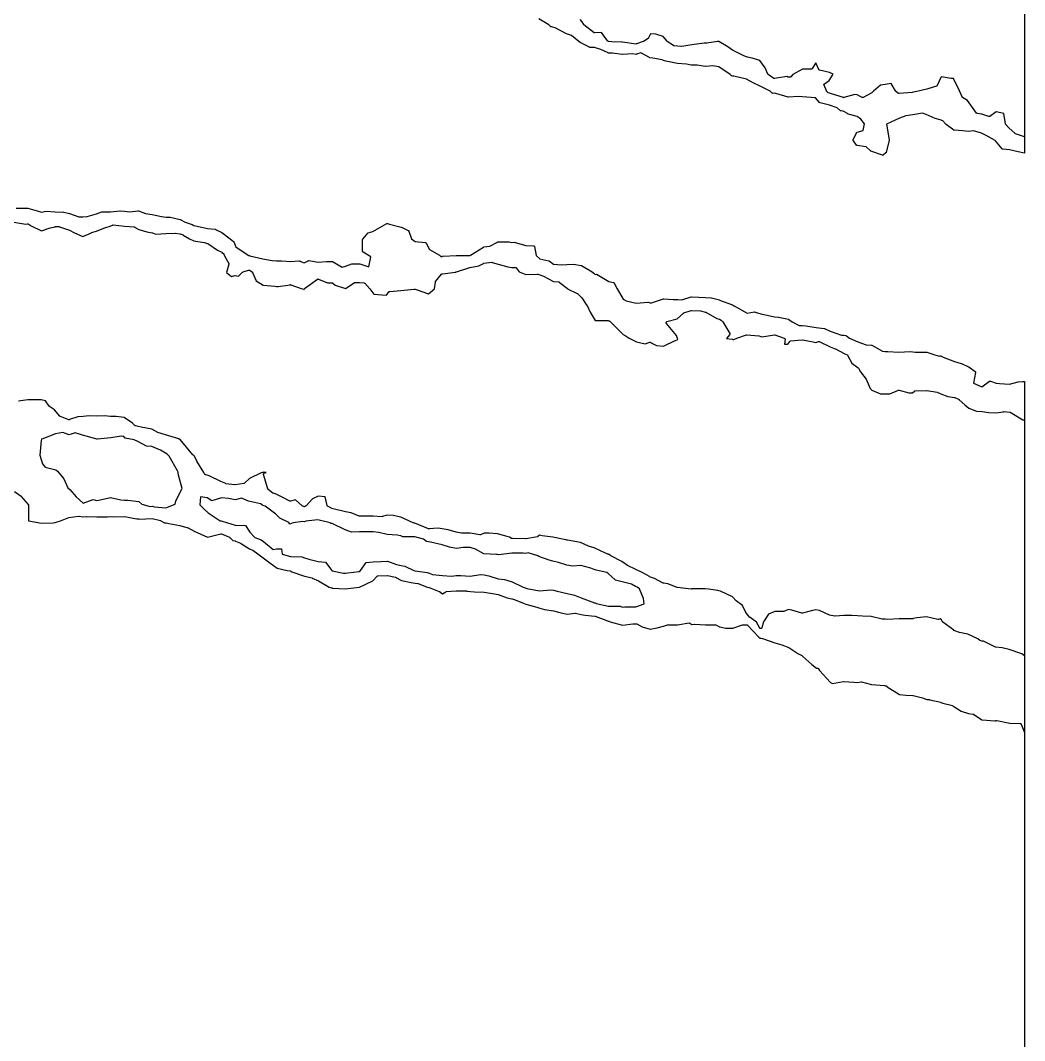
# Model space of a CAD drawing. Header units: millimetres. Extents: x 0 to 500, y 0 to 700.
# Drawn here: x 301.6 to 368.9, y 68.4 to 136.7 of the extents above; entities that cross this region are included whole.
import ezdxf

# ---------------------------------------------------------------- set-up
doc = ezdxf.new("R2010")
doc.units = ezdxf.units.MM
doc.layers.add('CORTE', color=1, linetype='Continuous')
doc.layers.add('GRABADO', color=5, linetype='Continuous')

msp = doc.modelspace()

# ---------------------------------------------------------------- linework, layer by layer
at = {"layer": 'CORTE'}
for points in [[(368.871, 155.878), (368.871, 127.812), (368.447, 127.9), (367.857, 128.022), (367.411, 128.077), (367.403, 128.079), (367.396, 128.081), (367.391, 128.084), (367.384, 128.087), (367.376, 128.094), (367.369, 128.1), (366.924, 128.635), (366.895, 128.667), (366.303, 129.002), (365.991, 129.148), (365.438, 129.295), (365.094, 129.263), (365.087, 129.263), (364.729, 129.296), (364.155, 129.349), (364.147, 129.35), (364.142, 129.352), (364.139, 129.353), (364.131, 129.356), (364.123, 129.361), (363.614, 129.736), (363.607, 129.742), (363.406, 129.983), (363.217, 130.035), (362.878, 130.129), (362.873, 130.131), (362.282, 130.396), (362.024, 130.493), (361.397, 130.373), (360.917, 130.304), (360.487, 130.163), (359.633, 129.744), (359.808, 128.695), (359.808, 128.693), (359.809, 128.684), (359.808, 128.67), (359.604, 127.858), (359.604, 127.856), (359.602, 127.848), (359.594, 127.834), (359.588, 127.827), (359.584, 127.822), (359.424, 127.695), (359.419, 127.692), (359.414, 127.689), (359.408, 127.686), (359.4, 127.683), (359.393, 127.682), (359.386, 127.68), (359.377, 127.68), (359.37, 127.681), (359.363, 127.682), (359.357, 127.684), (358.579, 127.951), (358.574, 127.953), (358.568, 127.956), (358.56, 127.961), (358.25, 128.227), (357.664, 128.327), (357.659, 128.329), (357.653, 128.331), (357.646, 128.334), (357.636, 128.339), (357.631, 128.344), (357.624, 128.349), (357.402, 128.641), (357.4, 128.645), (357.396, 128.651), (357.394, 128.656), (357.39, 128.666), (357.389, 128.679), (357.389, 128.689), (357.391, 128.703), (357.394, 128.712), (357.395, 128.714), (357.613, 129.177), (357.615, 129.181), (357.618, 129.186), (357.623, 129.191), (357.628, 129.197), (357.637, 129.204), (357.647, 129.21), (357.652, 129.212), (357.657, 129.214), (358.057, 129.325), (358.144, 129.777), (357.911, 130.08), (357.647, 130.258), (357.066, 130.433), (357.061, 130.435), (357.055, 130.437), (356.728, 130.615), (356.579, 130.64), (356.571, 130.641), (356.558, 130.647), (356.551, 130.651), (356.547, 130.653), (356.313, 130.841), (355.804, 131.015), (355.172, 131.189), (355.168, 131.19), (355.161, 131.193), (355.152, 131.198), (355.143, 131.205), (354.865, 131.524), (354.294, 131.555), (353.97, 131.573), (353.966, 131.573), (353.699, 131.617), (353.052, 131.559), (353.047, 131.559), (353.041, 131.559), (353.032, 131.56), (353.026, 131.562), (352.217, 131.814), (352.121, 131.819), (352.015, 131.813), (352.009, 131.813), (352, 131.814), (351.995, 131.815), (351.991, 131.816), (351.981, 131.819), (351.973, 131.824), (351.965, 131.829), (351.835, 131.957), (351.162, 132.288), (350.701, 132.514), (350.699, 132.515), (350.241, 132.777), (349.403, 132.968), (349.333, 132.977), (349.272, 132.985), (349.266, 132.986), (349.255, 132.989), (349.246, 132.993), (349.241, 132.997), (349.142, 133.07), (348.387, 133.587), (347.986, 133.656), (347.494, 133.621), (347.487, 133.621), (347.479, 133.622), (346.95, 133.696), (346.56, 133.696), (346.554, 133.697), (346.548, 133.698), (346.225, 133.775), (345.628, 133.818), (345.623, 133.818), (344.851, 133.982), (344.692, 134.016), (344.688, 134.017), (344.683, 134.018), (344.678, 134.021), (344.596, 134.061), (343.973, 134.168), (343.973, 134.168), (343.769, 134.205), (343.765, 134.206), (343.756, 134.209), (343.749, 134.212), (343.159, 134.53), (342.88, 134.432), (342.874, 134.43), (342.869, 134.43), (342.863, 134.429), (342.853, 134.429), (342.848, 134.429), (342.607, 134.465), (341.934, 134.417), (341.928, 134.417), (341.923, 134.418), (341.282, 134.508), (341.001, 134.517), (340.995, 134.518), (340.987, 134.519), (340.98, 134.522), (340.974, 134.524), (340.488, 134.76), (340.066, 134.882), (339.754, 134.895), (339.748, 134.896), (339.737, 134.898), (339.728, 134.902), (339.116, 135.217), (339.113, 135.218), (339.11, 135.22), (339.01, 135.295), (338.526, 135.692), (338.202, 135.801), (338.197, 135.802), (337.428, 136.208), (337.282, 136.247), (337.176, 136.268), (337.165, 136.272), (337.155, 136.278), (337.151, 136.28), (337.148, 136.283), (337.012, 136.405), (336.333, 136.813)], [(301.328, 124.128), (302.099, 124.128), (302.104, 124.128), (302.112, 124.127), (302.118, 124.125), (302.738, 123.94), (303.027, 123.853), (303.338, 123.919), (303.342, 123.92), (303.348, 123.92), (303.354, 123.92), (303.955, 123.879), (304.504, 123.86), (304.511, 123.86), (304.517, 123.858), (304.897, 123.767), (304.901, 123.766), (305.536, 123.537), (305.799, 123.537), (306.098, 123.572), (306.706, 123.747), (307.06, 123.882), (307.064, 123.884), (307.069, 123.885), (307.077, 123.886), (307.084, 123.887), (307.652, 123.887), (308.279, 123.955), (308.286, 123.955), (308.293, 123.955), (308.591, 123.915), (308.939, 123.884), (309.502, 123.943), (309.509, 123.943), (309.522, 123.942), (309.531, 123.94), (309.533, 123.939), (310.001, 123.768), (310.447, 123.709), (310.45, 123.708), (311.065, 123.571), (311.369, 123.528), (311.628, 123.515), (311.634, 123.515), (311.639, 123.514), (312.307, 123.368), (312.313, 123.366), (312.319, 123.364), (312.662, 123.195), (313.111, 123.039), (313.116, 123.037), (313.12, 123.035), (313.24, 122.965), (313.456, 122.927), (313.458, 122.926), (314.153, 122.754), (314.668, 122.711), (314.671, 122.711), (314.681, 122.709), (314.688, 122.706), (314.69, 122.705), (315.102, 122.503), (315.106, 122.501), (315.11, 122.498), (315.666, 122.073), (315.892, 121.893), (315.894, 121.891), (315.901, 121.885), (315.91, 121.872), (316.054, 121.541), (316.874, 120.966), (316.902, 120.951), (316.908, 120.952), (316.912, 120.953), (316.917, 120.953), (316.926, 120.953), (316.933, 120.952), (316.941, 120.95), (316.949, 120.947), (316.956, 120.943), (316.991, 120.922), (317.862, 120.738), (318.475, 120.608), (318.775, 120.589), (319.099, 120.589), (319.699, 120.553), (320.299, 120.589), (320.304, 120.589), (320.311, 120.588), (320.318, 120.587), (320.324, 120.585), (320.328, 120.584), (320.622, 120.458), (320.901, 120.601), (320.908, 120.604), (320.914, 120.606), (320.921, 120.607), (320.93, 120.608), (320.937, 120.608), (320.942, 120.608), (321.555, 120.512), (322.11, 120.541), (322.476, 120.56), (322.48, 120.56), (322.489, 120.559), (322.501, 120.556), (322.509, 120.553), (322.514, 120.55), (323.157, 120.182), (323.383, 120.236), (323.823, 120.395), (323.827, 120.396), (323.836, 120.398), (323.845, 120.399), (324.333, 120.399), (324.341, 120.398), (324.348, 120.397), (324.352, 120.396), (324.95, 120.19), (325.09, 120.866), (324.569, 121.179), (324.564, 121.183), (324.561, 121.185), (324.555, 121.191), (324.547, 121.202), (324.541, 121.215), (324.537, 121.229), (324.537, 121.238), (324.537, 122.017), (324.537, 122.026), (324.542, 122.043), (324.55, 122.058), (324.875, 122.447), (324.88, 122.454), (324.891, 122.463), (324.897, 122.466), (324.906, 122.471), (325.227, 122.572), (325.992, 123.008), (325.993, 123.008), (326.15, 123.092), (326.159, 123.096), (326.169, 123.098), (326.177, 123.099), (326.182, 123.099), (326.188, 123.099), (326.197, 123.098), (326.205, 123.096), (326.21, 123.095), (326.333, 123.045), (327.128, 122.854), (327.135, 122.852), (327.141, 122.85), (327.598, 122.63), (327.605, 122.627), (327.615, 122.62), (327.624, 122.611), (327.632, 122.599), (327.637, 122.589), (327.812, 122.063), (328.062, 121.902), (328.744, 121.815), (328.751, 121.813), (328.761, 121.81), (328.766, 121.808), (328.769, 121.806), (328.775, 121.803), (328.783, 121.797), (328.792, 121.788), (328.798, 121.78), (328.8, 121.776), (329.019, 121.36), (329.676, 120.965), (329.802, 120.875), (329.861, 120.902), (329.865, 120.904), (329.869, 120.905), (329.877, 120.907), (329.883, 120.907), (329.942, 120.91), (330.807, 120.95), (330.809, 120.95), (331.707, 120.95), (331.721, 120.954), (331.725, 120.955), (331.731, 120.957), (331.755, 120.968), (332.629, 121.516), (332.634, 121.519), (332.641, 121.522), (332.648, 121.524), (332.654, 121.525), (333.058, 121.589), (333.56, 121.856), (333.567, 121.86), (333.579, 121.863), (333.587, 121.864), (333.592, 121.864), (334.336, 121.864), (334.343, 121.864), (334.349, 121.863), (334.526, 121.82), (334.727, 121.836), (334.733, 121.836), (334.738, 121.836), (334.744, 121.835), (334.751, 121.834), (335.459, 121.631), (335.973, 121.602), (335.978, 121.601), (335.985, 121.6), (335.993, 121.598), (336, 121.594), (336.005, 121.592), (336.017, 121.584), (336.025, 121.575), (336.031, 121.567), (336.035, 121.558), (336.036, 121.557), (336.039, 121.549), (336.151, 120.944), (336.406, 120.74), (337.008, 120.606), (337.015, 120.604), (337.025, 120.6), (337.029, 120.597), (337.033, 120.595), (337.328, 120.383), (337.849, 120.32), (338.221, 120.347), (338.649, 120.377), (338.656, 120.377), (338.662, 120.376), (339.169, 120.289), (339.174, 120.288), (339.177, 120.287), (339.183, 120.285), (339.188, 120.282), (339.901, 119.855), (339.903, 119.853), (340.042, 119.756), (340.044, 119.754), (340.05, 119.75), (340.108, 119.687), (340.21, 119.7), (340.216, 119.7), (340.222, 119.7), (340.23, 119.699), (340.236, 119.697), (340.242, 119.696), (340.25, 119.692), (340.255, 119.69), (341.033, 119.202), (341.344, 119.137), (341.347, 119.137), (341.355, 119.134), (341.363, 119.13), (341.367, 119.127), (341.377, 119.12), (341.386, 119.109), (341.391, 119.102), (341.392, 119.099), (341.581, 118.715), (341.985, 118.029), (342.195, 117.923), (342.864, 117.751), (343.632, 117.817), (343.638, 117.818), (343.646, 117.817), (343.651, 117.816), (343.791, 117.788), (343.893, 117.788), (344.687, 118.055), (344.694, 118.057), (344.703, 118.058), (344.71, 118.059), (344.716, 118.059), (345.342, 117.998), (345.635, 118.014), (345.638, 118.014), (345.642, 118.014), (345.913, 117.985), (346.544, 118.174), (346.549, 118.175), (346.557, 118.176), (346.564, 118.176), (347.063, 118.158), (347.491, 118.142), (347.492, 118.142), (347.887, 118.112), (347.892, 118.111), (347.898, 118.11), (348.436, 117.972), (348.44, 117.971), (349.305, 117.637), (349.309, 117.635), (349.361, 117.607), (349.366, 117.604), (349.372, 117.599), (349.376, 117.595), (349.383, 117.595), (349.39, 117.595), (349.397, 117.593), (349.405, 117.592), (349.413, 117.588), (349.417, 117.586), (350.283, 117.085), (350.791, 117.169), (350.797, 117.169), (350.802, 117.169), (350.807, 117.169), (350.815, 117.168), (350.82, 117.167), (351.214, 117.048), (351.827, 116.901), (352.131, 116.844), (352.377, 116.828), (352.382, 116.828), (353.064, 116.683), (353.072, 116.682), (353.078, 116.679), (353.083, 116.676), (353.089, 116.673), (353.306, 116.52), (353.764, 116.258), (353.972, 116.266), (353.977, 116.266), (354.219, 116.248), (354.222, 116.247), (354.91, 116.129), (355.456, 116.073), (355.464, 116.071), (355.472, 116.069), (355.476, 116.067), (355.856, 115.881), (356.605, 115.615), (356.76, 115.606), (356.904, 115.588), (356.91, 115.587), (356.918, 115.585), (356.923, 115.583), (356.93, 115.58), (356.939, 115.574), (357.138, 115.409), (357.706, 115.164), (358.255, 114.979), (358.615, 114.95), (358.622, 114.949), (358.634, 114.946), (359.362, 114.538), (359.534, 114.515), (359.712, 114.527), (359.717, 114.527), (360.458, 114.472), (361.199, 114.527), (361.204, 114.527), (361.21, 114.527), (361.215, 114.526), (361.394, 114.494), (361.535, 114.485), (362.313, 114.485), (362.318, 114.485), (362.328, 114.484), (362.334, 114.482), (362.851, 114.305), (363.165, 114.218), (363.227, 114.228), (363.233, 114.228), (363.241, 114.228), (363.248, 114.228), (363.255, 114.226), (363.266, 114.223), (363.275, 114.218), (363.407, 114.137), (364.187, 113.849), (364.627, 113.727), (364.631, 113.726), (364.638, 113.724), (365.124, 113.496), (365.127, 113.494), (365.132, 113.491), (365.558, 113.179), (365.566, 113.173), (365.571, 113.165), (365.579, 113.153), (365.586, 113.132), (365.586, 113.115), (365.457, 112.393), (366.007, 112.146), (366.518, 112.529), (366.523, 112.532), (366.53, 112.536), (366.537, 112.538), (366.542, 112.54), (366.551, 112.542), (366.559, 112.543), (366.566, 112.543), (366.573, 112.542), (366.581, 112.54), (366.959, 112.397), (367.195, 112.382), (367.862, 112.34), (368.443, 112.487), (368.447, 112.488), (368.452, 112.488), (368.721, 112.503), (368.721, 112.503), (368.794, 112.507), (368.794, 112.507), (368.871, 112.511), (368.871, 112.437), (368.871, 112.437), (368.871, 112.432), (368.871, 110.453), (368.871, 108.122), (368.871, 105.756), (368.871, 102.717), (368.871, 101.236), (368.871, 99.115), (368.871, 96.707), (368.871, 94.765), (368.871, 93.144), (368.871, 92.917), (368.871, 92.917), (368.871, 92.869), (368.871, 92.869), (368.871, 92.753), (368.871, 92.753), (368.871, 92.342), (368.871, 91.516), (368.871, 90.473), (368.871, 89.136), (368.871, 87.92), (368.871, 86.601), (368.871, 85.622), (368.871, 84.882), (368.871, 84.219), (368.871, 52.336)]]:
    msp.add_lwpolyline(points, dxfattribs=at)
for points in [[(303.028, 108.644), (303.013, 108.561), (302.91, 107.571), (303.092, 106.99), (303.275, 106.769), (303.983, 106.6), (304.112, 106.507), (304.533, 106), (304.789, 105.387), (304.93, 105.274), (305.344, 104.777), (305.82, 104.37), (306.483, 104.597), (306.73, 104.543), (306.956, 104.592), (307.656, 104.745), (308.353, 104.593), (308.587, 104.565), (308.806, 104.565), (309.539, 104.467), (309.752, 104.297), (310.312, 104.147), (310.443, 104.156), (310.608, 104.111), (311.351, 104.05), (311.98, 104.284), (312.018, 104.49), (312.221, 104.917), (312.461, 105.35), (312.215, 106.235), (312.176, 106.402), (312.178, 106.437), (312.139, 106.515), (311.583, 107.516), (311.438, 107.647), (311.324, 107.711), (310.99, 107.901), (310.416, 108.16), (310.069, 108.186), (309.475, 108.483), (309.234, 108.603), (308.642, 108.722), (308.546, 108.819), (308.371, 108.852), (307.666, 108.731), (306.782, 108.656), (306.727, 108.651), (306.663, 108.662), (305.782, 108.926), (305.279, 109.077), (304.876, 108.938), (304.45, 109.103), (303.972, 108.995), (303.051, 108.65), (303.042, 108.662), (303.028, 108.644)], [(342.104, 97.418), (342.845, 97.418), (343.391, 97.61), (343.347, 97.976), (343.079, 98.619), (342.916, 98.721), (342.82, 98.774), (342.548, 98.938), (341.914, 99.09), (341.464, 99.198), (340.962, 99.68), (340.898, 99.71), (340.179, 99.861), (340.05, 99.925), (339.816, 99.999), (339.145, 100.178), (338.585, 100.141), (338.208, 100.201), (337.645, 100.381), (337.281, 100.475), (337.04, 100.537), (336.344, 100.794), (336.28, 100.823), (335.622, 101.031), (335.453, 100.996), (335.291, 101.003), (334.525, 101.003), (333.646, 100.89), (333.578, 100.916), (333.505, 100.92), (332.646, 100.975), (332.098, 101.286), (331.732, 101.381), (331.277, 101.381), (330.813, 101.328), (330.359, 101.406), (329.868, 101.561), (329.093, 101.757), (328.954, 101.777), (328.813, 101.786), (328.617, 101.937), (328.026, 102.097), (327.231, 102.097), (327.085, 102.169), (326.86, 102.218), (326.172, 102.261), (325.632, 102.397), (325.253, 102.441), (324.333, 102.441), (323.792, 102.41), (323.374, 102.577), (322.49, 103.001), (322.478, 103.004), (322.418, 102.991), (322.358, 103.049), (321.547, 103.254), (320.736, 103.151), (320.628, 103.101), (320.536, 103.136), (319.883, 103.044), (319.672, 102.959), (319.602, 103.058), (318.984, 103.363), (318.723, 103.628), (318.001, 104.161), (317.853, 104.214), (317.805, 104.252), (317.693, 104.31), (316.897, 104.501), (316.434, 104.686), (315.995, 104.581), (315.557, 104.665), (315.075, 104.715), (314.437, 104.515), (314.115, 104.726), (313.685, 104.773), (313.637, 104.257), (313.932, 103.968), (314.188, 103.716), (315.001, 103.184), (315.048, 103.167), (315.073, 103.174), (315.121, 103.153), (316.006, 102.888), (316.684, 102.859), (316.978, 102.425), (317.329, 102.068), (317.737, 101.895), (317.891, 101.781), (318.551, 101.263), (318.767, 101.296), (319.112, 101.296), (319.153, 100.952), (319.711, 100.79), (320.466, 100.759), (320.647, 100.692), (320.935, 100.617), (321.565, 100.453), (322.049, 100.402), (322.483, 99.838), (322.507, 99.823), (323.259, 99.672), (323.401, 99.666), (323.538, 99.684), (324.306, 99.787), (324.396, 99.839), (324.777, 100.379), (325.251, 100.43), (325.754, 100.458), (326.195, 100.482), (326.8, 100.251), (327.124, 100.186), (327.37, 100.137), (327.96, 99.853), (328.049, 99.835), (328.868, 99.719), (328.99, 99.674), (329.208, 99.583), (329.895, 99.505), (330.49, 99.471), (330.811, 99.517), (331.114, 99.503), (331.738, 99.473), (332.427, 99.572), (332.678, 99.558), (332.995, 99.485), (333.609, 99.293), (334.03, 99.249), (334.548, 99.094), (335.285, 98.74), (335.43, 98.688), (335.471, 98.671), (335.54, 98.652), (336.377, 98.485), (337.149, 98.562), (337.318, 98.53), (337.56, 98.453), (338.241, 98.309), (338.727, 98.206), (339.18, 98.025), (340.064, 97.672), (340.079, 97.67), (340.143, 97.677), (340.185, 97.627), (341.013, 97.449), (341.792, 97.449), (341.939, 97.39), (342.104, 97.418)]]:
    msp.add_lwpolyline(points, close=True, dxfattribs=at)
at = {"layer": 'GRABADO'}
for points in [[(368.871, 155.971), (368.871, 128.904), (368.259, 129.108), (368.251, 129.111), (368.241, 129.116), (368.238, 129.119), (368.234, 129.122), (367.816, 129.508), (367.601, 129.746), (367.598, 129.749), (367.592, 129.757), (367.586, 129.77), (367.583, 129.781), (367.488, 130.467), (366.96, 130.573), (366.533, 130.274), (366.529, 130.272), (366.522, 130.268), (366.513, 130.265), (366.508, 130.264), (366.5, 130.262), (366.492, 130.262), (366.485, 130.262), (366.475, 130.264), (366.47, 130.265), (365.998, 130.418), (365.701, 130.473), (365.696, 130.474), (365.69, 130.476), (365.682, 130.479), (365.673, 130.484), (365.664, 130.491), (365.657, 130.499), (365.391, 130.863), (365.039, 131.347), (364.708, 131.545), (364.702, 131.549), (364.696, 131.555), (364.693, 131.558), (364.689, 131.562), (364.685, 131.568), (364.682, 131.573), (364.68, 131.579), (364.509, 131.988), (364.116, 132.813), (363.96, 132.813), (363.954, 132.813), (363.95, 132.813), (363.282, 132.927), (363.016, 132.336), (363.013, 132.329), (363.006, 132.319), (363.001, 132.313), (362.992, 132.305), (362.98, 132.299), (362.974, 132.296), (362.971, 132.295), (362.332, 132.103), (362.33, 132.103), (361.649, 131.949), (361.649, 131.949), (361.438, 131.904), (361.409, 131.896), (361.406, 131.895), (361.346, 131.881), (361.341, 131.88), (360.463, 131.805), (360.457, 131.805), (360.451, 131.805), (360.445, 131.806), (360.436, 131.808), (360.43, 131.811), (360.425, 131.813), (360.42, 131.816), (360.416, 131.818), (360.233, 131.959), (360.224, 131.966), (360.215, 131.978), (359.939, 132.475), (359.543, 132.419), (359.211, 132.372), (358.745, 131.965), (358.657, 131.871), (358.648, 131.864), (358.642, 131.86), (358.051, 131.546), (358.046, 131.543), (358.039, 131.54), (358.032, 131.539), (358.027, 131.538), (358.021, 131.538), (358.012, 131.538), (358.003, 131.539), (357.997, 131.541), (357.993, 131.542), (357.988, 131.544), (357.654, 131.708), (357.512, 131.739), (356.771, 131.529), (356.768, 131.528), (356.761, 131.527), (356.751, 131.527), (356.743, 131.528), (356.738, 131.529), (356.734, 131.53), (355.948, 131.779), (355.947, 131.779), (355.804, 131.828), (355.722, 131.851), (355.713, 131.854), (355.707, 131.858), (355.701, 131.862), (355.693, 131.868), (355.69, 131.872), (355.602, 131.972), (355.599, 131.977), (355.596, 131.982), (355.593, 131.988), (355.44, 132.374), (355.438, 132.378), (355.436, 132.386), (355.436, 132.398), (355.436, 132.41), (355.44, 132.425), (355.448, 132.439), (355.453, 132.446), (355.458, 132.452), (355.465, 132.458), (355.468, 132.46), (355.772, 132.668), (356.052, 133.101), (355.802, 133.223), (355.144, 133.367), (355.137, 133.368), (355.127, 133.372), (355.121, 133.376), (355.116, 133.379), (355.114, 133.38), (355.106, 133.386), (355.097, 133.398), (355.092, 133.406), (354.889, 133.866), (354.643, 133.473), (354.638, 133.465), (354.628, 133.456), (354.616, 133.448), (354.603, 133.443), (354.596, 133.441), (354.59, 133.44), (354.582, 133.439), (353.994, 133.439), (353.35, 133.071), (353.221, 132.931), (353.213, 132.924), (353.207, 132.92), (353.201, 132.917), (353.193, 132.914), (353.186, 132.912), (353.181, 132.911), (353.055, 132.895), (353.05, 132.895), (353.045, 132.895), (353.036, 132.895), (353.023, 132.898), (352.939, 132.935), (352.131, 132.806), (352.125, 132.805), (352.119, 132.805), (352.114, 132.806), (352.104, 132.807), (352.093, 132.811), (352.084, 132.815), (352.079, 132.818), (351.708, 133.071), (351.703, 133.074), (351.695, 133.082), (351.69, 133.09), (351.687, 133.095), (351.685, 133.1), (351.495, 133.532), (351.149, 134.016), (350.635, 134.17), (350.309, 134.238), (350.304, 134.24), (350.296, 134.243), (350.239, 134.272), (350.126, 134.311), (350.121, 134.313), (349.305, 134.716), (349.3, 134.72), (349.001, 134.931), (348.402, 135.29), (348.395, 135.294), (348.394, 135.296), (348.316, 135.281), (348.314, 135.28), (347.579, 135.182), (347.576, 135.182), (347.494, 135.177), (347.489, 135.176), (347.481, 135.177), (347.413, 135.186), (346.574, 135.06), (345.913, 134.961), (345.907, 134.96), (345.901, 134.96), (345.632, 134.971), (345.629, 134.972), (345.392, 135.002), (345.388, 135.003), (345.383, 135.004), (345.378, 135.006), (345.37, 135.009), (345.365, 135.013), (344.939, 135.294), (344.933, 135.298), (344.929, 135.303), (344.927, 135.305), (344.667, 135.618), (344.182, 135.776), (343.826, 135.809), (343.674, 135.527), (343.672, 135.524), (343.667, 135.517), (343.658, 135.508), (343.652, 135.503), (343.341, 135.29), (343.336, 135.287), (343.331, 135.285), (342.879, 135.126), (342.875, 135.125), (342.868, 135.124), (342.86, 135.123), (342.855, 135.123), (342.85, 135.123), (341.948, 135.255), (341.934, 135.254), (341.927, 135.254), (341.922, 135.255), (341.906, 135.257), (341.231, 135.279), (340.996, 135.301), (340.991, 135.302), (340.983, 135.303), (340.976, 135.306), (340.971, 135.308), (340.965, 135.312), (340.958, 135.317), (340.95, 135.324), (340.946, 135.329), (340.546, 135.883), (340.08, 135.863), (340.074, 135.863), (340.066, 135.864), (340.06, 135.866), (340.053, 135.868), (340.045, 135.871), (340.04, 135.874), (340.035, 135.877), (339.361, 136.407), (339.355, 136.412), (339.35, 136.418), (339.346, 136.423), (339.242, 136.605), (339.103, 136.772)], [(301.181, 123.182), (301.973, 123.055), (302.083, 123.08), (302.088, 123.081), (302.096, 123.082), (302.103, 123.082), (302.111, 123.081), (302.118, 123.079), (302.125, 123.077), (302.132, 123.074), (302.137, 123.071), (302.343, 122.941), (303.029, 122.603), (303.6, 122.804), (303.604, 122.805), (303.936, 122.885), (303.942, 122.886), (303.948, 122.886), (304.214, 122.886), (304.221, 122.886), (304.23, 122.884), (304.235, 122.883), (304.903, 122.654), (304.908, 122.652), (305.241, 122.481), (305.803, 122.235), (306.371, 122.483), (306.375, 122.484), (306.705, 122.583), (307.327, 122.832), (307.331, 122.833), (307.63, 122.919), (307.795, 122.994), (307.799, 122.996), (307.803, 122.997), (307.812, 122.999), (307.825, 123), (307.831, 123), (308.589, 122.914), (309.236, 122.866), (309.241, 122.865), (309.249, 122.863), (309.254, 122.862), (309.261, 122.859), (309.539, 122.7), (310.085, 122.529), (310.45, 122.463), (310.454, 122.462), (310.695, 122.39), (311.358, 122.421), (311.986, 122.45), (311.991, 122.45), (311.997, 122.449), (312.303, 122.402), (312.309, 122.4), (312.517, 122.328), (312.521, 122.326), (312.526, 122.324), (312.948, 122.08), (313.238, 121.929), (313.93, 121.818), (313.933, 121.818), (314.162, 121.759), (314.168, 121.757), (314.173, 121.754), (314.176, 121.753), (314.18, 121.75), (314.816, 121.315), (315.103, 121.167), (315.108, 121.164), (315.113, 121.161), (315.215, 121.079), (315.22, 121.074), (315.225, 121.068), (315.232, 121.059), (315.235, 121.052), (315.285, 120.936), (315.567, 120.418), (315.568, 120.415), (315.573, 120.404), (315.576, 120.388), (315.576, 120.372), (315.574, 120.362), (315.423, 119.819), (315.75, 119.557), (315.981, 119.603), (315.987, 119.604), (315.993, 119.604), (315.999, 119.604), (316.005, 119.603), (316.23, 119.558), (316.502, 119.844), (316.505, 119.846), (316.513, 119.853), (316.522, 119.858), (316.527, 119.861), (316.533, 119.863), (316.901, 119.969), (316.907, 119.971), (316.912, 119.971), (316.917, 119.972), (316.925, 119.972), (316.935, 119.97), (316.94, 119.969), (316.946, 119.967), (316.954, 119.963), (317.129, 119.855), (317.131, 119.854), (317.141, 119.846), (317.152, 119.834), (317.157, 119.825), (317.412, 119.25), (317.871, 118.957), (318.663, 118.893), (318.775, 118.884), (318.875, 118.884), (319.689, 118.999), (319.694, 119), (319.703, 119), (319.709, 118.999), (319.715, 118.998), (319.722, 118.996), (320.419, 118.75), (320.599, 118.687), (320.603, 118.685), (320.608, 118.683), (320.616, 118.678), (320.62, 118.696), (320.621, 118.7), (320.623, 118.708), (320.629, 118.718), (320.634, 118.726), (320.639, 118.732), (320.645, 118.737), (321.51, 119.367), (321.518, 119.372), (321.526, 119.375), (321.533, 119.378), (321.541, 119.379), (321.548, 119.38), (321.554, 119.38), (321.56, 119.379), (321.568, 119.378), (321.574, 119.376), (321.579, 119.375), (322.195, 119.111), (322.474, 119.13), (322.48, 119.131), (322.49, 119.13), (322.499, 119.128), (322.504, 119.126), (322.51, 119.124), (322.518, 119.119), (322.523, 119.116), (322.704, 118.975), (323.392, 118.75), (323.393, 118.749), (323.969, 119.126), (323.975, 119.13), (323.983, 119.134), (323.989, 119.136), (323.996, 119.137), (324.001, 119.138), (324.008, 119.139), (324.333, 119.139), (324.639, 119.117), (324.645, 119.116), (324.652, 119.115), (324.661, 119.112), (324.671, 119.107), (324.676, 119.103), (324.683, 119.099), (325.029, 118.727), (325.297, 118.363), (325.827, 118.32), (326.146, 118.295), (326.3, 118.517), (326.305, 118.521), (326.309, 118.526), (326.318, 118.532), (326.326, 118.537), (326.332, 118.539), (326.338, 118.541), (326.346, 118.543), (326.351, 118.544), (327.102, 118.602), (327.988, 118.705), (327.994, 118.705), (328, 118.705), (328.045, 118.701), (328.051, 118.7), (328.057, 118.698), (328.062, 118.697), (328.131, 118.668), (328.946, 118.382), (329.342, 118.718), (329.409, 119.176), (329.41, 119.182), (329.413, 119.192), (329.417, 119.202), (329.423, 119.211), (329.829, 119.698), (329.834, 119.706), (329.849, 119.717), (329.86, 119.722), (329.867, 119.725), (329.875, 119.726), (329.88, 119.727), (330.76, 119.832), (330.77, 119.84), (330.772, 119.841), (330.782, 119.848), (330.787, 119.85), (330.792, 119.853), (330.813, 119.861), (330.816, 119.862), (331.721, 120.141), (331.725, 120.142), (332.31, 120.263), (332.635, 120.424), (332.642, 120.428), (332.651, 120.43), (332.655, 120.431), (333.186, 120.497), (333.191, 120.497), (333.198, 120.497), (333.206, 120.496), (333.212, 120.495), (333.615, 120.379), (334.263, 120.194), (334.525, 120.145), (334.763, 120.16), (334.768, 120.16), (334.774, 120.159), (334.782, 120.158), (334.788, 120.156), (334.794, 120.154), (334.802, 120.15), (334.807, 120.147), (334.814, 120.142), (334.821, 120.135), (334.825, 120.13), (334.827, 120.126), (335.01, 119.852), (335.46, 119.672), (336.237, 119.703), (336.243, 119.703), (336.251, 119.702), (336.258, 119.7), (336.262, 119.699), (336.398, 119.647), (336.645, 119.566), (336.648, 119.565), (336.651, 119.564), (337.321, 119.219), (337.672, 119.189), (337.676, 119.189), (337.682, 119.188), (337.691, 119.184), (337.698, 119.181), (337.701, 119.179), (337.706, 119.176), (338.252, 118.739), (338.264, 118.73), (338.914, 118.418), (338.919, 118.415), (338.928, 118.409), (339.207, 118.12), (339.211, 118.115), (339.563, 117.608), (339.566, 117.602), (339.773, 117.157), (340.12, 116.601), (340.948, 116.601), (340.954, 116.601), (340.96, 116.6), (340.968, 116.598), (340.974, 116.596), (341.029, 116.574), (341.058, 116.566), (341.063, 116.565), (341.071, 116.561), (341.08, 116.556), (341.087, 116.55), (341.128, 116.509), (341.976, 115.661), (342.116, 115.591), (342.12, 115.589), (342.393, 115.41), (342.883, 115.175), (343.459, 115.037), (343.762, 115.138), (343.767, 115.14), (343.775, 115.141), (343.781, 115.142), (343.79, 115.142), (343.799, 115.14), (343.806, 115.139), (343.812, 115.136), (343.817, 115.134), (344.219, 114.922), (344.696, 114.884), (345.477, 115.259), (345.481, 115.26), (345.611, 115.308), (345.635, 115.317), (345.637, 115.337), (345.62, 115.389), (345.568, 115.587), (344.886, 116.406), (344.879, 116.413), (344.873, 116.425), (344.87, 116.433), (344.867, 116.445), (344.866, 116.456), (344.867, 116.468), (344.871, 116.482), (344.876, 116.494), (344.882, 116.502), (344.889, 116.511), (344.9, 116.519), (344.908, 116.524), (344.915, 116.527), (344.92, 116.528), (345.6, 116.714), (346.035, 117.093), (346.044, 117.099), (346.053, 117.104), (346.057, 117.105), (346.541, 117.26), (346.547, 117.261), (346.553, 117.262), (346.56, 117.263), (346.565, 117.263), (347.157, 117.239), (347.164, 117.239), (347.508, 117.16), (347.513, 117.158), (347.519, 117.156), (347.523, 117.154), (348.265, 116.743), (348.442, 116.68), (348.443, 116.679), (348.448, 116.677), (348.541, 116.627), (348.544, 116.625), (348.55, 116.621), (348.556, 116.616), (348.559, 116.613), (348.652, 116.508), (348.658, 116.503), (349.121, 115.724), (349.127, 115.71), (349.128, 115.701), (349.129, 115.691), (349.127, 115.676), (349.124, 115.666), (349.12, 115.657), (349.118, 115.652), (349.117, 115.651), (349.114, 115.646), (348.909, 115.4), (349.294, 115.346), (349.298, 115.345), (349.303, 115.344), (349.309, 115.342), (349.357, 115.321), (349.408, 115.321), (349.601, 115.414), (349.605, 115.415), (350.246, 115.635), (350.252, 115.637), (350.259, 115.638), (350.266, 115.638), (350.273, 115.638), (351.077, 115.569), (351.084, 115.568), (351.092, 115.566), (351.216, 115.525), (351.273, 115.509), (352.112, 115.63), (352.117, 115.631), (352.125, 115.631), (352.131, 115.63), (352.138, 115.629), (352.143, 115.628), (352.776, 115.415), (352.781, 115.413), (352.788, 115.409), (352.792, 115.407), (352.799, 115.402), (352.806, 115.394), (352.808, 115.392), (352.813, 115.386), (352.818, 115.376), (352.823, 115.364), (352.825, 115.35), (352.825, 115.34), (352.785, 115.003), (353.009, 115.003), (353.147, 115.195), (353.149, 115.198), (353.156, 115.207), (353.165, 115.214), (353.172, 115.218), (353.181, 115.222), (353.189, 115.225), (353.195, 115.226), (353.199, 115.227), (353.969, 115.304), (353.974, 115.304), (353.981, 115.304), (353.987, 115.303), (354.7, 115.16), (354.893, 115.122), (355.062, 115.189), (355.065, 115.19), (355.071, 115.192), (355.08, 115.194), (355.088, 115.194), (355.095, 115.194), (355.103, 115.193), (355.109, 115.191), (355.115, 115.189), (355.12, 115.187), (355.856, 114.827), (356.188, 114.709), (356.191, 114.708), (356.198, 114.705), (356.785, 114.382), (356.985, 114.302), (356.991, 114.299), (356.996, 114.296), (357.002, 114.292), (357.009, 114.286), (357.018, 114.276), (357.293, 113.748), (357.723, 113.426), (357.729, 113.422), (357.737, 113.412), (357.742, 113.406), (357.889, 113.164), (358.258, 112.677), (358.262, 112.671), (358.265, 112.665), (358.266, 112.662), (358.52, 112.053), (358.648, 111.926), (359.215, 111.686), (359.849, 111.686), (360.433, 111.933), (360.438, 111.935), (360.441, 111.936), (360.449, 111.937), (360.457, 111.938), (360.465, 111.938), (360.473, 111.936), (360.477, 111.935), (361.119, 111.754), (361.358, 111.754), (361.502, 111.869), (361.508, 111.874), (361.516, 111.878), (361.521, 111.88), (361.527, 111.883), (361.533, 111.884), (361.541, 111.886), (361.546, 111.886), (362.31, 111.913), (362.316, 111.913), (362.322, 111.912), (363.011, 111.791), (363.015, 111.79), (363.019, 111.788), (363.265, 111.687), (363.731, 111.513), (364.175, 111.444), (364.183, 111.442), (364.192, 111.439), (364.195, 111.438), (364.479, 111.304), (364.486, 111.301), (364.494, 111.295), (364.497, 111.292), (364.859, 110.954), (365.13, 110.715), (365.652, 110.517), (366.022, 110.498), (366.026, 110.498), (366.476, 110.43), (366.939, 110.405), (367.457, 110.49), (367.463, 110.491), (367.47, 110.491), (367.876, 110.463), (367.882, 110.463), (367.886, 110.462), (367.894, 110.46), (367.904, 110.455), (368.743, 109.952), (368.806, 109.945), (368.811, 109.944), (368.819, 109.942), (368.826, 109.939), (368.831, 109.936), (368.838, 109.933), (368.846, 109.926), (368.854, 109.918), (368.859, 109.91), (368.863, 109.904), (368.867, 109.894), (368.869, 109.885), (368.871, 109.875), (368.871, 109.87), (368.871, 109.671), (368.871, 106.08), (368.871, 104.33), (368.871, 101.823), (368.871, 98.977), (368.871, 96.683), (368.871, 94.767), (368.871, 94.281), (368.871, 94.133), (368.68, 94.255), (367.848, 94.555), (367.364, 94.671), (366.934, 94.718), (366.928, 94.718), (366.923, 94.72), (366.916, 94.722), (366.121, 95.112), (366.011, 95.122), (366.006, 95.122), (365.999, 95.123), (365.9, 95.149), (365.895, 95.15), (365.892, 95.152), (365.885, 95.155), (365.876, 95.161), (365.744, 95.272), (365.067, 95.588), (364.511, 95.699), (364.507, 95.7), (364.503, 95.701), (364.136, 95.839), (364.132, 95.841), (364.128, 95.843), (364.122, 95.846), (363.402, 96.386), (363.397, 96.389), (363.389, 96.398), (363.384, 96.404), (363.38, 96.41), (363.309, 96.553), (363.226, 96.613), (363.101, 96.568), (363.097, 96.567), (363.089, 96.565), (363.081, 96.564), (363.075, 96.564), (363.07, 96.565), (363.064, 96.565), (362.306, 96.736), (361.659, 96.688), (361.401, 96.622), (361.396, 96.621), (361.392, 96.621), (361.19, 96.608), (360.461, 96.608), (359.693, 96.562), (359.688, 96.562), (359.682, 96.562), (359.527, 96.584), (359.354, 96.584), (359.349, 96.584), (359.342, 96.585), (358.595, 96.756), (358.022, 96.789), (357.675, 96.809), (357.295, 96.831), (356.755, 96.831), (356.182, 96.796), (356.177, 96.796), (356.172, 96.796), (355.813, 96.847), (355.809, 96.848), (355.801, 96.85), (355.794, 96.853), (355.134, 97.179), (354.9, 97.205), (354.659, 97.179), (353.993, 96.994), (353.987, 96.993), (353.979, 96.992), (353.974, 96.992), (353.969, 96.992), (353.961, 96.993), (353.955, 96.994), (353.285, 97.18), (353.055, 97.226), (352.754, 97.105), (352.749, 97.104), (352.744, 97.102), (352.736, 97.101), (352.73, 97.101), (352.137, 97.101), (351.729, 96.918), (351.38, 96.415), (351.267, 96.008), (351.265, 96.001), (351.26, 95.991), (351.254, 95.981), (351.247, 95.974), (351.242, 95.969), (351.234, 95.964), (351.225, 95.959), (351.218, 95.957), (351.211, 95.955), (351.203, 95.954), (351.197, 95.953), (351.188, 95.953), (351.181, 95.954), (351.176, 95.956), (351.166, 95.959), (351.159, 95.962), (351.156, 95.964), (351.15, 95.968), (351.141, 95.976), (351.137, 95.981), (351.136, 95.982), (351.132, 95.987), (350.905, 96.396), (350.486, 96.698), (350.483, 96.7), (350.477, 96.706), (350.473, 96.71), (350.21, 97.025), (350.208, 97.027), (350.204, 97.034), (350.201, 97.039), (349.977, 97.51), (349.565, 97.824), (349.562, 97.827), (349.299, 98.079), (348.505, 98.46), (348.399, 98.492), (348.327, 98.503), (347.711, 98.596), (347.486, 98.617), (346.596, 98.617), (346.593, 98.615), (346.587, 98.613), (346.577, 98.61), (346.573, 98.61), (346.559, 98.608), (346.554, 98.608), (346.548, 98.608), (345.628, 98.7), (345.623, 98.701), (345.615, 98.703), (345.61, 98.704), (344.988, 98.953), (344.7, 98.989), (344.695, 98.99), (344.689, 98.991), (344.681, 98.994), (344.676, 98.997), (344.086, 99.314), (343.757, 99.434), (343.753, 99.436), (343.747, 99.438), (343.594, 99.535), (343.266, 99.715), (342.831, 99.913), (342.83, 99.913), (342.284, 100.184), (342.279, 100.187), (341.893, 100.455), (341.158, 100.828), (341.155, 100.83), (341.151, 100.832), (341.046, 100.914), (340.984, 100.93), (340.978, 100.932), (340.972, 100.935), (340.812, 101.018), (340.053, 101.365), (339.672, 101.474), (339.667, 101.476), (339.13, 101.714), (338.258, 101.879), (338.213, 101.885), (338.208, 101.886), (338.175, 101.895), (338.035, 101.932), (337.287, 102.076), (336.567, 102.179), (336.565, 102.18), (336.393, 102.214), (336.274, 102.12), (336.269, 102.115), (336.262, 102.112), (336.257, 102.109), (336.249, 102.107), (336.243, 102.105), (335.458, 101.971), (335.451, 101.97), (335.445, 101.97), (334.578, 102), (334.522, 101.998), (334.516, 101.998), (334.508, 101.999), (334.502, 102), (334.494, 102.002), (334.487, 102.006), (334.483, 102.008), (334.374, 102.075), (333.581, 102.313), (333.007, 102.341), (332.682, 102.358), (332.438, 102.248), (332.433, 102.246), (332.424, 102.243), (332.417, 102.242), (332.412, 102.242), (332.403, 102.242), (332.398, 102.242), (331.735, 102.347), (331.161, 102.347), (331.156, 102.347), (331.149, 102.348), (330.797, 102.427), (330.27, 102.566), (329.875, 102.644), (329.593, 102.69), (328.968, 102.629), (328.962, 102.628), (328.955, 102.629), (328.948, 102.63), (328.938, 102.632), (328.041, 103.011), (328.026, 103.015), (328.012, 103.015), (328.007, 103.015), (328.001, 103.016), (327.993, 103.017), (327.987, 103.019), (327.983, 103.021), (327.926, 103.049), (327.087, 103.427), (326.579, 103.528), (326.191, 103.546), (325.856, 103.456), (325.851, 103.455), (325.844, 103.454), (325.837, 103.454), (325.254, 103.494), (324.329, 103.494), (324.325, 103.494), (324.317, 103.495), (324.31, 103.497), (324.306, 103.498), (323.76, 103.705), (323.388, 103.781), (323.128, 103.846), (322.458, 104.012), (322.455, 104.013), (322.447, 104.016), (322.19, 104.165), (322.187, 104.167), (322.179, 104.172), (322.172, 104.18), (322.169, 104.184), (322.16, 104.198), (322.157, 104.21), (322.019, 104.79), (321.564, 104.822), (321.183, 104.661), (320.745, 104.179), (320.739, 104.172), (320.728, 104.165), (320.722, 104.161), (320.656, 104.13), (320.65, 104.128), (320.643, 104.126), (320.635, 104.124), (320.627, 104.123), (320.621, 104.123), (320.613, 104.124), (320.605, 104.126), (320.599, 104.128), (320.517, 104.16), (320.507, 104.165), (320.499, 104.171), (320.043, 104.582), (319.715, 104.495), (319.71, 104.494), (319.703, 104.493), (319.694, 104.493), (319.689, 104.494), (319.681, 104.495), (319.672, 104.498), (319.668, 104.499), (319.188, 104.734), (318.743, 104.952), (318.54, 105.024), (318.535, 105.026), (318.527, 105.03), (318.521, 105.035), (318.211, 105.283), (318.208, 105.285), (318.202, 105.292), (318.193, 105.305), (318.189, 105.315), (317.902, 106.277), (317.901, 106.283), (317.899, 106.293), (317.899, 106.302), (317.901, 106.312), (317.904, 106.325), (317.911, 106.339), (317.916, 106.345), (317.918, 106.348), (317.925, 106.354), (317.935, 106.362), (317.945, 106.367), (317.95, 106.369), (318.085, 106.415), (317.905, 106.435), (317.869, 106.422), (317.864, 106.421), (317.856, 106.419), (317.85, 106.419), (317.829, 106.418), (317.748, 106.383), (316.962, 106.014), (316.625, 105.697), (316.62, 105.693), (316.615, 105.69), (316.61, 105.687), (316.602, 105.683), (316.594, 105.681), (316.589, 105.68), (316.004, 105.582), (315.997, 105.582), (315.991, 105.582), (315.986, 105.582), (315.385, 105.662), (315.38, 105.663), (315.373, 105.665), (315.368, 105.667), (315.035, 105.818), (314.263, 106.202), (314.127, 106.244), (314.028, 106.249), (314.022, 106.25), (314.016, 106.251), (314.009, 106.253), (314.002, 106.256), (313.996, 106.259), (313.991, 106.263), (313.982, 106.27), (313.977, 106.275), (313.973, 106.28), (313.97, 106.285), (313.894, 106.413), (313.439, 107.178), (313.437, 107.181), (313.269, 107.517), (313.216, 107.566), (313.168, 107.604), (313.161, 107.609), (312.317, 108.622), (312.287, 108.647), (312.274, 108.651), (312.23, 108.656), (312.225, 108.657), (312.22, 108.659), (311.339, 108.939), (310.824, 109.102), (310.818, 109.104), (310.41, 109.317), (309.707, 109.457), (309.494, 109.5), (309.34, 109.531), (309.336, 109.532), (309.326, 109.535), (309.318, 109.539), (309.317, 109.54), (309.311, 109.544), (309.305, 109.55), (309.128, 109.728), (308.556, 110.094), (308.024, 110.158), (307.655, 110.158), (307.651, 110.158), (307.245, 110.202), (306.731, 110.181), (306.727, 110.181), (306.231, 110.222), (305.812, 110.165), (305.81, 110.164), (305.461, 110.14), (304.9, 109.955), (304.894, 109.953), (304.885, 109.951), (304.879, 109.951), (304.874, 109.951), (304.864, 109.952), (304.855, 109.954), (304.294, 110.163), (304.286, 110.166), (304.281, 110.17), (304.278, 110.172), (304.272, 110.177), (304.266, 110.182), (303.901, 110.622), (303.562, 110.835), (303.557, 110.839), (303.546, 110.849), (303.3, 111.218), (303.015, 111.286), (302.104, 111.286), (301.489, 111.188)], [(301.22, 105.14), (301.662, 104.826), (301.669, 104.821), (301.675, 104.814), (302.145, 104.276), (302.147, 104.273), (302.153, 104.265), (302.157, 104.256), (302.159, 104.251), (302.161, 104.242), (302.161, 104.238), (302.162, 104.233), (302.162, 103.17), (303.029, 103.01), (303.821, 103.047), (303.934, 103.07), (303.936, 103.07), (304.02, 103.083), (304.3, 103.187), (304.851, 103.398), (304.857, 103.401), (304.864, 103.402), (305.539, 103.499), (305.545, 103.499), (305.551, 103.499), (305.558, 103.499), (305.807, 103.453), (306.032, 103.47), (306.036, 103.47), (306.731, 103.442), (307.444, 103.442), (307.65, 103.46), (307.656, 103.46), (307.662, 103.46), (307.866, 103.442), (308.581, 103.47), (308.588, 103.47), (308.595, 103.469), (309.42, 103.309), (309.515, 103.305), (309.52, 103.304), (309.525, 103.303), (309.593, 103.285), (310.433, 103.343), (310.439, 103.343), (310.447, 103.342), (310.453, 103.341), (311.007, 103.189), (311.012, 103.187), (311.019, 103.184), (311.265, 103.053), (311.363, 103.053), (311.367, 103.053), (311.375, 103.052), (311.382, 103.05), (311.386, 103.049), (311.548, 102.989), (312.302, 102.86), (312.306, 102.859), (312.838, 102.707), (312.843, 102.705), (312.847, 102.703), (313.248, 102.489), (314.138, 102.074), (314.141, 102.073), (314.142, 102.073), (314.149, 102.076), (314.154, 102.078), (315.05, 102.306), (315.056, 102.307), (315.063, 102.308), (315.069, 102.308), (315.076, 102.307), (315.086, 102.305), (315.091, 102.303), (315.095, 102.302), (315.62, 102.073), (315.625, 102.071), (315.63, 102.067), (315.636, 102.063), (315.641, 102.059), (315.843, 101.851), (316.007, 101.825), (316.014, 101.824), (316.021, 101.821), (316.347, 101.685), (316.353, 101.682), (316.954, 101.31), (317.167, 101.219), (317.173, 101.216), (317.178, 101.213), (317.529, 100.954), (317.883, 100.692), (317.884, 100.692), (318.316, 100.353), (318.803, 100.006), (319.483, 99.855), (319.682, 99.818), (319.689, 99.817), (319.725, 99.802), (319.728, 99.802), (319.795, 99.77), (320.647, 99.472), (321.148, 99.346), (321.152, 99.345), (321.158, 99.343), (321.583, 99.149), (321.586, 99.147), (322.301, 98.739), (322.456, 98.682), (322.46, 98.681), (322.468, 98.677), (322.499, 98.655), (322.544, 98.659), (322.549, 98.659), (323.401, 98.625), (324.305, 98.733), (324.307, 98.734), (324.313, 98.736), (324.322, 98.738), (324.327, 98.739), (325.212, 99.155), (325.511, 99.467), (325.519, 99.474), (325.529, 99.48), (325.533, 99.482), (325.539, 99.484), (325.549, 99.487), (325.557, 99.488), (325.56, 99.488), (326.183, 99.506), (326.188, 99.506), (326.195, 99.505), (326.744, 99.395), (326.75, 99.394), (326.758, 99.391), (326.764, 99.387), (327.136, 99.171), (327.794, 99.052), (328.049, 98.998), (328.237, 98.971), (328.243, 98.97), (328.249, 98.968), (328.859, 98.741), (328.981, 98.7), (328.983, 98.699), (329.67, 98.442), (329.676, 98.439), (329.681, 98.436), (329.891, 98.295), (330.114, 98.424), (330.12, 98.427), (330.126, 98.429), (330.134, 98.431), (330.14, 98.432), (330.811, 98.497), (330.815, 98.497), (331.521, 98.475), (331.526, 98.474), (331.751, 98.433), (332.022, 98.414), (332.672, 98.389), (332.676, 98.389), (333.238, 98.304), (333.606, 98.249), (333.611, 98.248), (333.618, 98.246), (334.216, 98.022), (334.538, 97.951), (334.543, 97.949), (334.749, 97.876), (334.751, 97.875), (335.346, 97.628), (335.469, 97.583), (336.202, 97.4), (336.208, 97.399), (336.398, 97.32), (336.725, 97.229), (337.311, 97.137), (337.315, 97.137), (337.738, 97.026), (338.23, 96.928), (338.764, 96.982), (338.769, 96.982), (338.777, 96.982), (338.783, 96.98), (339.166, 96.906), (339.44, 96.853), (340.089, 96.782), (340.096, 96.781), (340.102, 96.779), (340.822, 96.517), (340.981, 96.46), (341.03, 96.444), (341.119, 96.409), (341.937, 96.181), (342.634, 96.264), (342.635, 96.264), (342.855, 96.282), (342.859, 96.282), (342.864, 96.282), (342.872, 96.281), (342.88, 96.279), (342.888, 96.276), (342.892, 96.274), (343.248, 96.083), (343.788, 95.928), (344.27, 96.011), (344.69, 96.12), (344.952, 96.203), (344.958, 96.204), (344.967, 96.206), (344.973, 96.206), (345.631, 96.206), (346.396, 96.332), (346.402, 96.333), (346.408, 96.333), (346.414, 96.333), (346.42, 96.332), (346.427, 96.33), (346.435, 96.327), (346.443, 96.323), (346.447, 96.32), (346.581, 96.23), (346.772, 96.259), (346.777, 96.259), (346.784, 96.259), (347.492, 96.215), (348.161, 96.215), (348.168, 96.215), (348.175, 96.214), (348.182, 96.212), (348.191, 96.208), (348.196, 96.206), (348.441, 96.07), (348.865, 95.992), (349.33, 95.992), (349.986, 96.206), (349.991, 96.208), (350.001, 96.209), (350.007, 96.209), (350.27, 96.209), (350.275, 96.209), (350.283, 96.208), (350.29, 96.206), (350.301, 96.202), (350.309, 96.197), (350.316, 96.193), (350.322, 96.187), (351.081, 95.39), (351.159, 95.325), (351.208, 95.317), (351.211, 95.316), (351.311, 95.292), (351.315, 95.291), (352.144, 94.998), (352.618, 94.865), (352.621, 94.864), (353.076, 94.693), (353.083, 94.69), (353.088, 94.686), (353.676, 94.29), (353.915, 94.182), (353.92, 94.179), (353.927, 94.175), (353.933, 94.17), (354.025, 94.078), (354.624, 93.559), (354.929, 93.315), (355.01, 93.308), (355.017, 93.307), (355.032, 93.303), (355.042, 93.297), (355.047, 93.294), (355.057, 93.285), (355.065, 93.274), (355.068, 93.269), (355.125, 93.155), (355.873, 92.339), (355.998, 92.27), (356.742, 92.411), (356.747, 92.412), (356.751, 92.412), (356.755, 92.412), (357.441, 92.369), (357.443, 92.369), (357.677, 92.34), (357.927, 92.386), (357.934, 92.386), (357.941, 92.386), (357.949, 92.386), (357.956, 92.384), (358.618, 92.214), (359.485, 92.14), (359.487, 92.139), (359.538, 92.131), (359.58, 92.131), (359.586, 92.131), (359.592, 92.13), (359.598, 92.129), (359.605, 92.127), (359.611, 92.124), (359.621, 92.119), (359.631, 92.11), (359.635, 92.106), (359.637, 92.103), (359.672, 92.056), (360.483, 91.537), (360.913, 91.502), (361.394, 91.464), (361.4, 91.463), (362.04, 91.309), (362.044, 91.308), (362.326, 91.208), (362.512, 91.195), (362.519, 91.194), (363.258, 91.017), (363.263, 91.015), (363.4, 90.96), (364.043, 90.793), (364.051, 90.79), (364.059, 90.786), (364.062, 90.784), (364.204, 90.69), (364.634, 90.432), (365.107, 90.257), (365.413, 90.229), (365.417, 90.229), (365.428, 90.226), (365.435, 90.223), (365.439, 90.221), (365.444, 90.218), (366.004, 89.845), (366.032, 89.835), (366.885, 89.775), (366.888, 89.775), (366.925, 89.769), (366.949, 89.785), (366.954, 89.788), (366.961, 89.792), (366.965, 89.793), (366.972, 89.795), (366.983, 89.797), (366.989, 89.797), (366.997, 89.797), (367.003, 89.795), (367.878, 89.62), (368.583, 89.592), (368.589, 89.592), (368.596, 89.59), (368.603, 89.589), (368.61, 89.586), (368.615, 89.583), (368.624, 89.578), (368.633, 89.57), (368.639, 89.562), (368.643, 89.557), (368.646, 89.552), (368.648, 89.546), (368.867, 88.996), (368.868, 88.992), (368.869, 88.986), (368.871, 88.977), (368.871, 88.972), (368.871, 88.593), (368.871, 87.034), (368.871, 85.877), (368.871, 85.002), (368.871, 84.219), (368.871, 59.474)]]:
    msp.add_lwpolyline(points, dxfattribs=at)

doc.saveas('drawing.dxf')
